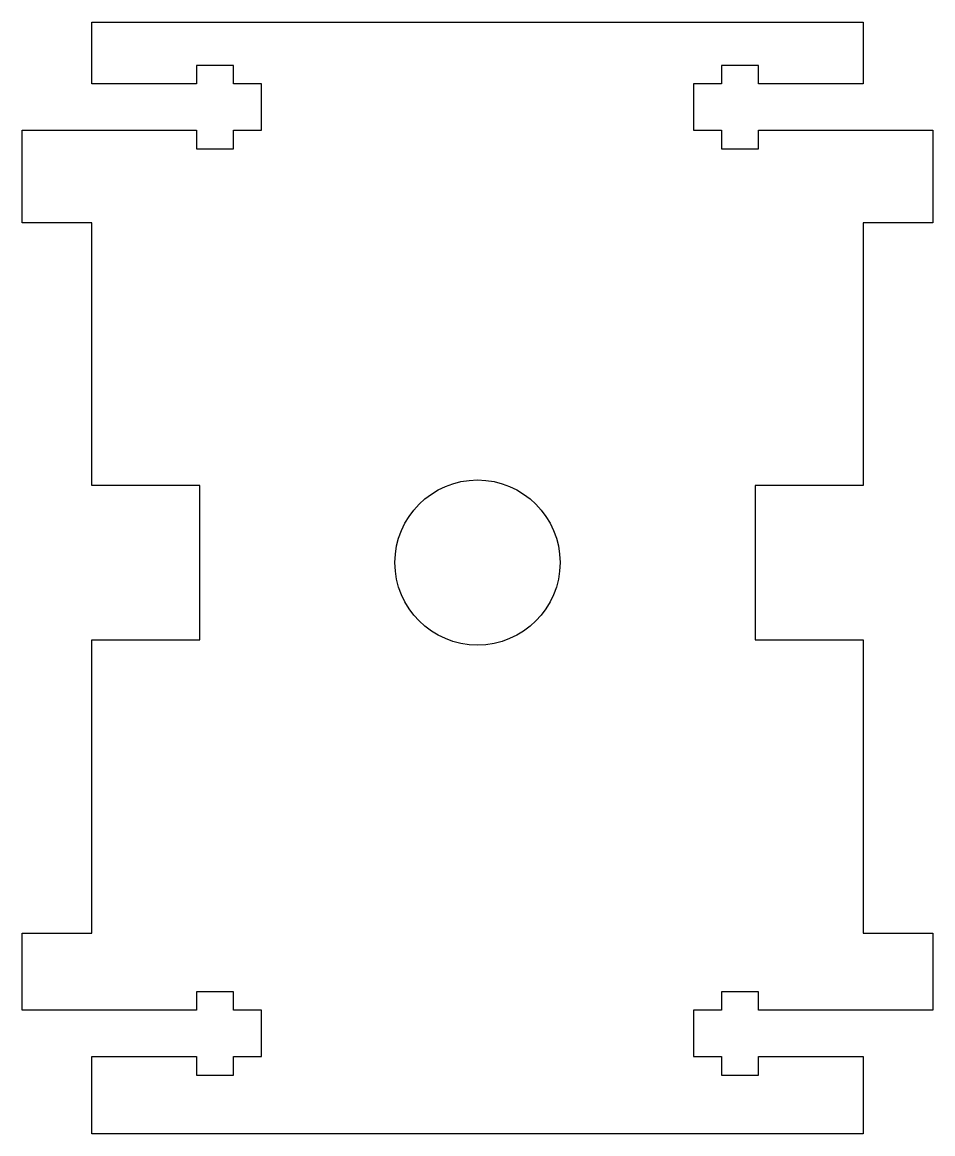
# Model space of a CAD drawing. Header units: millimetres. Extents: x -66.5 to -7.5, y 58 to 130.
import ezdxf

# ---------------------------------------------------------------- set-up
doc = ezdxf.new("R2010")
doc.units = ezdxf.units.MM
doc.layers.get('0').update_dxf_attribs({"linetype": 'CONTINUOUS'})

msp = doc.modelspace()

# ---------------------------------------------------------------- linework, layer by layer
msp.add_lwpolyline([(-12, 130), (-12, 126), (-18.8, 126), (-18.8, 127.2), (-21.2, 127.2), (-21.2, 126), (-23, 126), (-23, 123), (-21.2, 123), (-21.2, 121.8), (-18.8, 121.8), (-18.8, 123), (-7.5, 123), (-7.5, 117), (-12, 117), (-12, 100), (-19, 100), (-19, 90), (-12, 90), (-12, 71), (-7.5, 71), (-7.5, 66), (-18.8, 66), (-18.8, 67.2), (-21.2, 67.2), (-21.2, 66), (-23, 66), (-23, 63), (-21.2, 63), (-21.2, 61.8), (-18.8, 61.8), (-18.8, 63), (-12, 63), (-12, 58), (-62, 58), (-62, 63), (-55.2, 63), (-55.2, 61.8), (-52.8, 61.8), (-52.8, 63), (-51, 63), (-51, 66), (-52.8, 66), (-52.8, 67.2), (-55.2, 67.2), (-55.2, 66), (-66.5, 66), (-66.5, 71), (-62, 71), (-62, 90), (-55, 90), (-55, 100), (-62, 100), (-62, 117), (-66.5, 117), (-66.5, 123), (-55.2, 123), (-55.2, 121.8), (-52.8, 121.8), (-52.8, 123), (-51, 123), (-51, 126), (-52.8, 126), (-52.8, 127.2), (-55.2, 127.2), (-55.2, 126), (-62, 126), (-62, 130)], close=True)
msp.add_circle((-37, 95), 5.35)

doc.saveas('drawing.dxf')
